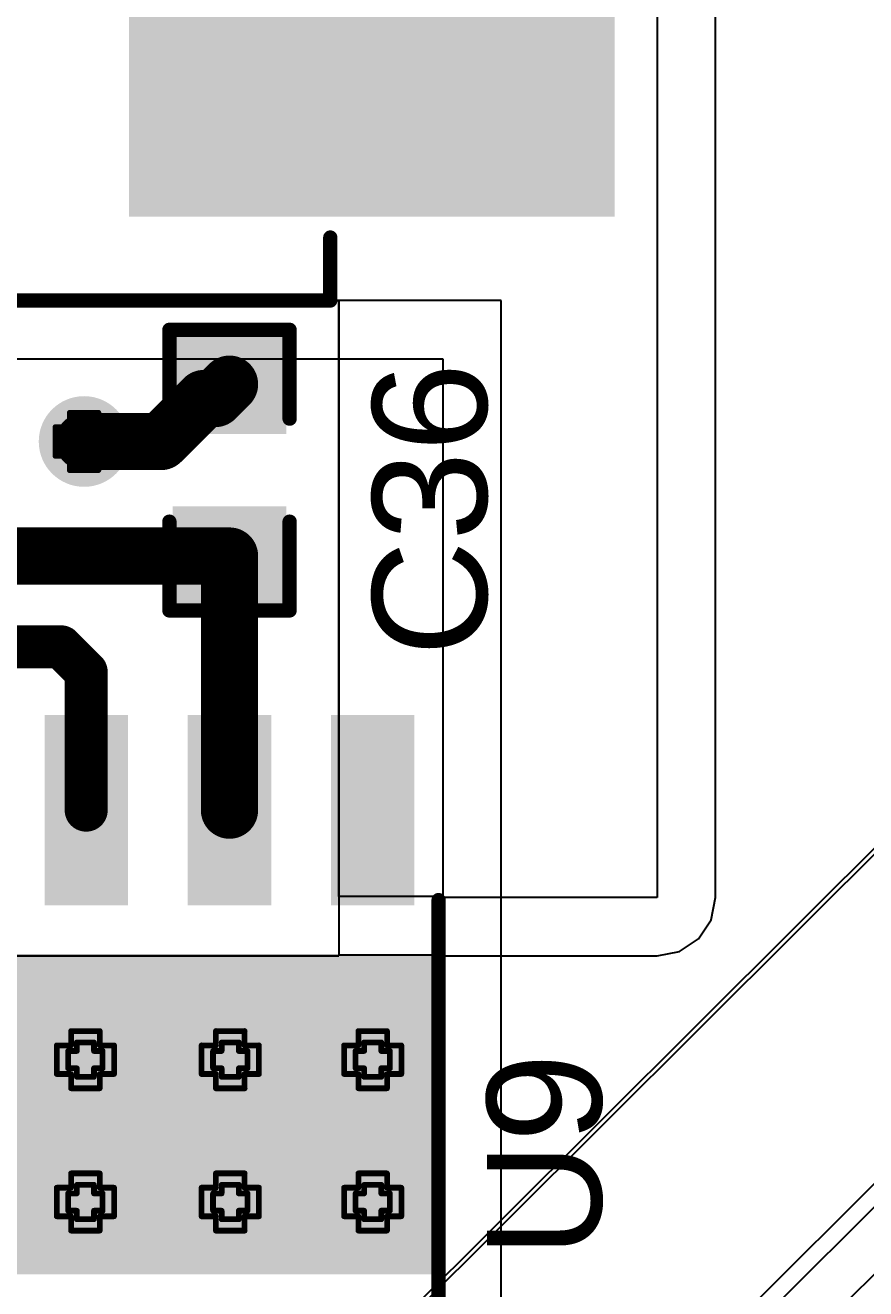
# Model space of a CAD drawing. Header units: inches. Extents: x -5 to 5258, y -4 to 5281.
# Drawn here: x 33.5 to 40.95, y 76.6 to 87.81 of the extents above; entities that cross this region are included whole.
import ezdxf

# ---------------------------------------------------------------- set-up
doc = ezdxf.new("R2010")
doc.units = ezdxf.units.IN
for name, color, linetype in [('Bottom Layer', 5, 'Continuous'), ('Bottom Solder', 6, 'Continuous'), ('Drill Drawing', 1, 'Continuous'), ('Top Layer', 1, 'Continuous'), ('Top Overlay', 2, 'Continuous'), ('Top Paste', 8, 'Continuous'), ('Top Solder', 216, 'Continuous'), ('Via Holes', 16, 'Continuous')]:
    doc.layers.add(name, color=color, linetype=linetype)
doc.styles.add('Arial', font='', dxfattribs={"height": 0.2})
doc.styles.get('Arial').set_extended_font_data('Arial')

# ---------------------------------------------------------------- blocks, each defined once
blk = doc.blocks.new('8_SO_P____P___6')
at = {"layer": 'Top Layer'}
for points in [[(-3.475, 2.205), (-1.925, 2.205), (-1.925, 1.605), (-3.475, 1.605)], [(1.925, 2.205), (3.475, 2.205), (3.475, 1.605), (1.925, 1.605)], [(-1.144, 1.144), (1.144, 1.144), (1.144, -1.144), (-1.144, -1.144)], [(-3.475, 0.935), (-1.925, 0.935), (-1.925, 0.335), (-3.475, 0.335)], [(1.925, 0.935), (3.475, 0.935), (3.475, 0.335), (1.925, 0.335)], [(-3.475, -0.335), (-1.925, -0.335), (-1.925, -0.935), (-3.475, -0.935)], [(1.925, -0.335), (3.475, -0.335), (3.475, -0.935), (1.925, -0.935)], [(-3.475, -1.605), (-1.925, -1.605), (-1.925, -2.205), (-3.475, -2.205)], [(1.925, -1.605), (3.475, -1.605), (3.475, -2.205), (1.925, -2.205)]]:
    blk.add_hatch(color=1, dxfattribs=at).paths.add_polyline_path(points)
at = {"layer": 'Top Paste'}
for points in [[(-3.475, 2.205), (-1.925, 2.205), (-1.925, 1.605), (-3.475, 1.605)], [(1.925, 2.205), (3.475, 2.205), (3.475, 1.605), (1.925, 1.605)], [(-1.144, 1.144), (1.144, 1.144), (1.144, -1.144), (-1.144, -1.144)], [(-3.475, 0.935), (-1.925, 0.935), (-1.925, 0.335), (-3.475, 0.335)], [(1.925, 0.935), (3.475, 0.935), (3.475, 0.335), (1.925, 0.335)], [(-3.475, -0.335), (-1.925, -0.335), (-1.925, -0.935), (-3.475, -0.935)], [(1.925, -0.335), (3.475, -0.335), (3.475, -0.935), (1.925, -0.935)], [(-3.475, -1.605), (-1.925, -1.605), (-1.925, -2.205), (-3.475, -2.205)], [(1.925, -1.605), (3.475, -1.605), (3.475, -2.205), (1.925, -2.205)]]:
    blk.add_hatch(color=8, dxfattribs=at).paths.add_polyline_path(points)
at = {"layer": 'Top Solder'}
for points in [[(-3.545, 2.275), (-1.855, 2.275), (-1.855, 1.535), (-3.545, 1.535)], [(1.855, 2.275), (3.545, 2.275), (3.545, 1.535), (1.855, 1.535)], [(-1.214, 1.214), (1.214, 1.214), (1.214, -1.214), (-1.214, -1.214)], [(-3.545, 1.005), (-1.855, 1.005), (-1.855, 0.265), (-3.545, 0.265)], [(1.855, 1.005), (3.545, 1.005), (3.545, 0.265), (1.855, 0.265)], [(-3.545, -0.265), (-1.855, -0.265), (-1.855, -1.005), (-3.545, -1.005)], [(1.855, -0.265), (3.545, -0.265), (3.545, -1.005), (1.855, -1.005)], [(-3.545, -1.535), (-1.855, -1.535), (-1.855, -2.275), (-3.545, -2.275)], [(1.855, -1.535), (3.545, -1.535), (3.545, -2.275), (1.855, -2.275)]]:
    blk.add_hatch(color=216, dxfattribs=at).paths.add_polyline_path(points)
at = {"layer": 'Top Overlay', "const_width": 0.127}
for points in [[(-1.603, 2.489), (1.902, 2.489)], [(-3.763, 2.045), (-3.636, 1.918)], [(-3.763, 2.045), (-3.763, 1.791)], [(-3.636, 1.918), (-3.763, 1.791)], [(-1.603, -2.489), (1.902, -2.489)]]:
    blk.add_lwpolyline(points, dxfattribs=at)
at = {"layer": 'Top Overlay', "const_width": 0.0635}
for points in [[(-1.635, 2.489, 1), (-1.571, 2.489, 1)], [(1.87, 2.489, 1), (1.934, 2.489, 1)], [(-3.795, 2.045, 1), (-3.732, 2.045, 1)], [(-3.795, 2.045, 1), (-3.732, 2.045, 1)], [(-3.668, 1.918, 1), (-3.605, 1.918, 1)], [(-3.668, 1.918, 1), (-3.605, 1.918, 1)], [(-3.795, 1.791, 1), (-3.732, 1.791, 1)], [(-3.795, 1.791, 1), (-3.732, 1.791, 1)], [(-1.635, -2.489, 1), (-1.571, -2.489, 1)], [(1.87, -2.489, 1), (1.934, -2.489, 1)]]:
    blk.add_lwpolyline(points, format="xyb", close=True, dxfattribs=at)
blk = doc.blocks.new('28_UFQFPN__4_4__9')
at = {"layer": 'Top Solder'}
for p in [(-1.739, 1.711), (-1.589, -1.289), (-1.289, 2.211), (-1.289, -1.589), (1.711, 2.211)]:
    blk.add_line(p, (5248.373, 5235.421), dxfattribs=at)
blk = doc.blocks.new('SMC_119')
at = {"layer": 'Top Layer'}
blk.add_hatch(color=1, dxfattribs=at).paths.add_polyline_path([(1.9, 2.15), (6, 2.15), (6, -2.15), (1.9, -2.15)])
at = {"layer": 'Top Paste'}
blk.add_hatch(color=8, dxfattribs=at).paths.add_polyline_path([(1.9, 2.15), (6, 2.15), (6, -2.15), (1.9, -2.15)])
at = {"layer": 'Top Solder'}
blk.add_hatch(color=216, dxfattribs=at).paths.add_polyline_path([(1.798, 2.252), (6.102, 2.252), (6.102, -2.252), (1.798, -2.252)])
at = {"layer": 'Top Overlay', "const_width": 0.127}
for points in [[(3.581, -2.438), (3.581, -2.997)], [(-3.556, -2.997), (3.581, -2.997)]]:
    blk.add_lwpolyline(points, dxfattribs=at)
at = {"layer": 'Top Overlay', "const_width": 0.0635}
for points in [[(3.55, -2.438, 1), (3.613, -2.438, 1)], [(3.55, -2.997, 1), (3.613, -2.997, 1)], [(3.55, -2.997, 1), (3.613, -2.997, 1)]]:
    blk.add_lwpolyline(points, format="xyb", close=True, dxfattribs=at)
blk = doc.blocks.new('C___0603_134')
at = {"layer": 'Top Layer'}
for points in [[(-0.381, 0.445), (-0.381, -0.445), (-1.143, -0.445), (-1.143, 0.445)], [(1.143, 0.445), (1.143, -0.445), (0.381, -0.445), (0.381, 0.445)]]:
    blk.add_hatch(color=1, dxfattribs=at).paths.add_polyline_path(points)
at = {"layer": 'Top Paste'}
for points in [[(-0.381, 0.445), (-0.381, -0.445), (-1.143, -0.445), (-1.143, 0.445)], [(1.143, 0.445), (1.143, -0.445), (0.381, -0.445), (0.381, 0.445)]]:
    blk.add_hatch(color=8, dxfattribs=at).paths.add_polyline_path(points)
at = {"layer": 'Top Solder'}
for points in [[(-0.321, 0.504), (-0.321, -0.504), (-1.203, -0.504), (-1.203, 0.504)], [(1.203, 0.504), (1.203, -0.504), (0.321, -0.504), (0.321, 0.504)]]:
    blk.add_hatch(color=216, dxfattribs=at).paths.add_polyline_path(points)
at = {"layer": 'Top Overlay', "const_width": 0.127}
for points in [[(-0.457, 0.533), (-1.245, 0.533)], [(-1.245, -0.533), (-1.245, 0.533)], [(1.245, 0.533), (0.457, 0.533)], [(1.245, -0.533), (1.245, 0.533)], [(-0.457, -0.533), (-1.245, -0.533)], [(1.245, -0.533), (0.457, -0.533)]]:
    blk.add_lwpolyline(points, dxfattribs=at)
at = {"layer": 'Top Overlay', "const_width": 0.0635}
for points in [[(-1.276, 0.533, 1), (-1.213, 0.533, 1)], [(-1.276, 0.533, 1), (-1.213, 0.533, 1)], [(-0.489, 0.533, 1), (-0.425, 0.533, 1)], [(0.425, 0.533, 1), (0.489, 0.533, 1)], [(1.213, 0.533, 1), (1.276, 0.533, 1)], [(1.213, 0.533, 1), (1.276, 0.533, 1)], [(-1.276, -0.533, 1), (-1.213, -0.533, 1)], [(-1.276, -0.533, 1), (-1.213, -0.533, 1)], [(-0.489, -0.533, 1), (-0.425, -0.533, 1)], [(0.425, -0.533, 1), (0.489, -0.533, 1)], [(1.213, -0.533, 1), (1.276, -0.533, 1)], [(1.213, -0.533, 1), (1.276, -0.533, 1)]]:
    blk.add_lwpolyline(points, format="xyb", close=True, dxfattribs=at)

msp = doc.modelspace()

# ---------------------------------------------------------------- hatches: boundary and pattern name
at = {"layer": 'Bottom Layer'}
h = msp.add_hatch(color=5, dxfattribs=at)
edge = h.paths.add_edge_path()
edge.add_arc((34.021, 84.117), 0.3, 0, 360)
h = msp.add_hatch(color=5, dxfattribs=at)
edge = h.paths.add_edge_path()
edge.add_arc((34.033, 78.635), 0.3, 0, 360)
h = msp.add_hatch(color=5, dxfattribs=at)
edge = h.paths.add_edge_path()
edge.add_arc((35.317, 78.635), 0.3, 0, 360)
h = msp.add_hatch(color=5, dxfattribs=at)
edge = h.paths.add_edge_path()
edge.add_arc((36.58, 78.635), 0.3, 0, 360)
h = msp.add_hatch(color=5, dxfattribs=at)
edge = h.paths.add_edge_path()
edge.add_arc((34.033, 77.373), 0.3, 0, 360)
h = msp.add_hatch(color=5, dxfattribs=at)
edge = h.paths.add_edge_path()
edge.add_arc((35.317, 77.373), 0.3, 0, 360)
h = msp.add_hatch(color=5, dxfattribs=at)
edge = h.paths.add_edge_path()
edge.add_arc((36.58, 77.373), 0.3, 0, 360)
at = {"layer": 'Bottom Solder'}
h = msp.add_hatch(color=6, dxfattribs=at)
edge = h.paths.add_edge_path()
edge.add_arc((34.021, 84.117), 0.402, 0, 360)
h = msp.add_hatch(color=6, dxfattribs=at)
edge = h.paths.add_edge_path()
edge.add_arc((34.033, 78.635), 0.402, 0, 360)
h = msp.add_hatch(color=6, dxfattribs=at)
edge = h.paths.add_edge_path()
edge.add_arc((35.317, 78.635), 0.402, 0, 360)
h = msp.add_hatch(color=6, dxfattribs=at)
edge = h.paths.add_edge_path()
edge.add_arc((36.58, 78.635), 0.402, 0, 360)
h = msp.add_hatch(color=6, dxfattribs=at)
edge = h.paths.add_edge_path()
edge.add_arc((34.033, 77.373), 0.402, 0, 360)
h = msp.add_hatch(color=6, dxfattribs=at)
edge = h.paths.add_edge_path()
edge.add_arc((35.317, 77.373), 0.402, 0, 360)
h = msp.add_hatch(color=6, dxfattribs=at)
edge = h.paths.add_edge_path()
edge.add_arc((36.58, 77.373), 0.402, 0, 360)
at = {"layer": 'Top Layer'}
h = msp.add_hatch(color=1, dxfattribs=at)
edge = h.paths.add_edge_path()
edge.add_arc((34.021, 84.117), 0.3, 0, 360)
msp.add_hatch(color=1, dxfattribs=at).paths.add_polyline_path([(37.164, 79.564), (32.186, 79.564), (32.186, 76.731), (37.164, 76.731)])
h = msp.add_hatch(color=1, dxfattribs=at)
edge = h.paths.add_edge_path()
edge.add_arc((34.033, 78.635), 0.3, 0, 360)
h = msp.add_hatch(color=1, dxfattribs=at)
edge = h.paths.add_edge_path()
edge.add_arc((35.317, 78.635), 0.3, 0, 360)
h = msp.add_hatch(color=1, dxfattribs=at)
edge = h.paths.add_edge_path()
edge.add_arc((36.58, 78.635), 0.3, 0, 360)
h = msp.add_hatch(color=1, dxfattribs=at)
edge = h.paths.add_edge_path()
edge.add_arc((34.033, 77.373), 0.3, 0, 360)
h = msp.add_hatch(color=1, dxfattribs=at)
edge = h.paths.add_edge_path()
edge.add_arc((35.317, 77.373), 0.3, 0, 360)
h = msp.add_hatch(color=1, dxfattribs=at)
edge = h.paths.add_edge_path()
edge.add_arc((36.58, 77.373), 0.3, 0, 360)
at = {"layer": 'Top Solder'}
h = msp.add_hatch(color=216, dxfattribs=at)
edge = h.paths.add_edge_path()
edge.add_arc((34.021, 84.117), 0.402, 0, 360)
h = msp.add_hatch(color=216, dxfattribs=at)
edge = h.paths.add_edge_path()
edge.add_arc((34.033, 78.635), 0.402, 0, 360)
h = msp.add_hatch(color=216, dxfattribs=at)
edge = h.paths.add_edge_path()
edge.add_arc((35.317, 78.635), 0.402, 0, 360)
h = msp.add_hatch(color=216, dxfattribs=at)
edge = h.paths.add_edge_path()
edge.add_arc((36.58, 78.635), 0.402, 0, 360)
h = msp.add_hatch(color=216, dxfattribs=at)
edge = h.paths.add_edge_path()
edge.add_arc((34.033, 77.373), 0.402, 0, 360)
h = msp.add_hatch(color=216, dxfattribs=at)
edge = h.paths.add_edge_path()
edge.add_arc((35.317, 77.373), 0.402, 0, 360)
h = msp.add_hatch(color=216, dxfattribs=at)
edge = h.paths.add_edge_path()
edge.add_arc((36.58, 77.373), 0.402, 0, 360)
at = {"layer": 'Via Holes'}
h = msp.add_hatch(color=7, dxfattribs=at)
edge = h.paths.add_edge_path()
edge.add_arc((34.021, 84.117), 0.15, 0, 360)
h = msp.add_hatch(color=7, dxfattribs=at)
edge = h.paths.add_edge_path()
edge.add_arc((34.033, 78.635), 0.15, 0, 360)
h = msp.add_hatch(color=7, dxfattribs=at)
edge = h.paths.add_edge_path()
edge.add_arc((35.317, 78.635), 0.15, 0, 360)
h = msp.add_hatch(color=7, dxfattribs=at)
edge = h.paths.add_edge_path()
edge.add_arc((36.58, 78.635), 0.15, 0, 360)
h = msp.add_hatch(color=7, dxfattribs=at)
edge = h.paths.add_edge_path()
edge.add_arc((34.033, 77.373), 0.15, 0, 360)
h = msp.add_hatch(color=7, dxfattribs=at)
edge = h.paths.add_edge_path()
edge.add_arc((35.317, 77.373), 0.15, 0, 360)
h = msp.add_hatch(color=7, dxfattribs=at)
edge = h.paths.add_edge_path()
edge.add_arc((36.58, 77.373), 0.15, 0, 360)

# ---------------------------------------------------------------- linework, layer by layer
at = {"layer": 'Bottom Layer'}
for p, q in [((37.719, 85.367), (33.004, 85.367)), ((37.719, 84.849), (37.719, 85.367)), ((33.004, 84.849), (37.201, 84.849)), ((37.201, 84.849), (37.201, 76.445)), ((37.719, 76.445), (37.719, 84.849))]:
    msp.add_line(p, q, dxfattribs=at)
at = {"layer": 'Drill Drawing', "const_width": 0.0508}
for points in [[(33.894, 84.244), (33.894, 84.371)], [(33.894, 84.371), (34.148, 84.371)], [(34.148, 84.244), (34.148, 84.371)], [(33.767, 83.99), (33.767, 84.244)], [(33.767, 84.244), (33.894, 84.244)], [(33.945, 84.193), (33.945, 84.27)], [(33.945, 84.27), (34.097, 84.27)], [(34.097, 84.193), (34.097, 84.27)], [(34.148, 84.244), (34.275, 84.244)], [(34.275, 83.99), (34.275, 84.244)], [(33.869, 84.041), (33.869, 84.193)], [(33.869, 84.193), (33.945, 84.193)], [(34.097, 84.193), (34.174, 84.193)], [(34.174, 84.041), (34.174, 84.193)], [(33.869, 84.041), (33.945, 84.041)], [(33.945, 83.965), (33.945, 84.041)], [(34.097, 84.041), (34.174, 84.041)], [(34.097, 83.965), (34.097, 84.041)], [(33.767, 83.99), (33.894, 83.99)], [(33.894, 83.863), (33.894, 83.99)], [(33.945, 83.965), (34.097, 83.965)], [(34.148, 83.99), (34.275, 83.99)], [(34.148, 83.863), (34.148, 83.99)], [(33.894, 83.863), (34.148, 83.863)], [(33.906, 78.762), (33.906, 78.889)], [(33.906, 78.889), (34.16, 78.889)], [(34.16, 78.762), (34.16, 78.889)], [(35.19, 78.762), (35.19, 78.889)], [(35.19, 78.889), (35.444, 78.889)], [(35.444, 78.762), (35.444, 78.889)], [(36.453, 78.762), (36.453, 78.889)], [(36.453, 78.889), (36.707, 78.889)], [(36.707, 78.762), (36.707, 78.889)], [(33.779, 78.508), (33.779, 78.762)], [(33.779, 78.762), (33.906, 78.762)], [(33.956, 78.712), (33.956, 78.788)], [(33.956, 78.788), (34.109, 78.788)], [(34.109, 78.712), (34.109, 78.788)], [(34.16, 78.762), (34.287, 78.762)], [(34.287, 78.508), (34.287, 78.762)], [(35.063, 78.508), (35.063, 78.762)], [(35.063, 78.762), (35.19, 78.762)], [(35.241, 78.712), (35.241, 78.788)], [(35.241, 78.788), (35.393, 78.788)], [(35.393, 78.712), (35.393, 78.788)], [(35.444, 78.762), (35.571, 78.762)], [(35.571, 78.508), (35.571, 78.762)], [(36.326, 78.508), (36.326, 78.762)], [(36.326, 78.762), (36.453, 78.762)], [(36.504, 78.712), (36.504, 78.788)], [(36.504, 78.788), (36.656, 78.788)], [(36.656, 78.712), (36.656, 78.788)], [(36.707, 78.762), (36.834, 78.762)], [(36.834, 78.508), (36.834, 78.762)], [(33.88, 78.559), (33.88, 78.712)], [(33.88, 78.712), (33.956, 78.712)], [(34.109, 78.712), (34.185, 78.712)], [(34.185, 78.559), (34.185, 78.712)], [(35.164, 78.559), (35.164, 78.712)], [(35.164, 78.712), (35.241, 78.712)], [(35.393, 78.712), (35.469, 78.712)], [(35.469, 78.559), (35.469, 78.712)], [(36.427, 78.559), (36.427, 78.712)], [(36.427, 78.712), (36.504, 78.712)], [(36.656, 78.712), (36.732, 78.712)], [(36.732, 78.559), (36.732, 78.712)], [(33.88, 78.559), (33.956, 78.559)], [(33.956, 78.483), (33.956, 78.559)], [(34.109, 78.559), (34.185, 78.559)], [(34.109, 78.483), (34.109, 78.559)], [(35.164, 78.559), (35.241, 78.559)], [(35.241, 78.483), (35.241, 78.559)], [(35.393, 78.559), (35.469, 78.559)], [(35.393, 78.483), (35.393, 78.559)], [(36.427, 78.559), (36.504, 78.559)], [(36.504, 78.483), (36.504, 78.559)], [(36.656, 78.559), (36.732, 78.559)], [(36.656, 78.483), (36.656, 78.559)], [(33.779, 78.508), (33.906, 78.508)], [(33.906, 78.381), (33.906, 78.508)], [(33.956, 78.483), (34.109, 78.483)], [(34.16, 78.508), (34.287, 78.508)], [(34.16, 78.381), (34.16, 78.508)], [(35.063, 78.508), (35.19, 78.508)], [(35.19, 78.381), (35.19, 78.508)], [(35.241, 78.483), (35.393, 78.483)], [(35.444, 78.508), (35.571, 78.508)], [(35.444, 78.381), (35.444, 78.508)], [(36.326, 78.508), (36.453, 78.508)], [(36.453, 78.381), (36.453, 78.508)], [(36.504, 78.483), (36.656, 78.483)], [(36.707, 78.508), (36.834, 78.508)], [(36.707, 78.381), (36.707, 78.508)], [(33.906, 78.381), (34.16, 78.381)], [(35.19, 78.381), (35.444, 78.381)], [(36.453, 78.381), (36.707, 78.381)], [(33.906, 77.5), (33.906, 77.627)], [(33.906, 77.627), (34.16, 77.627)], [(34.16, 77.5), (34.16, 77.627)], [(35.19, 77.5), (35.19, 77.627)], [(35.19, 77.627), (35.444, 77.627)], [(35.444, 77.5), (35.444, 77.627)], [(36.453, 77.5), (36.453, 77.627)], [(36.453, 77.627), (36.707, 77.627)], [(36.707, 77.5), (36.707, 77.627)], [(33.956, 77.449), (33.956, 77.525)], [(33.956, 77.525), (34.109, 77.525)], [(34.109, 77.449), (34.109, 77.525)], [(35.241, 77.449), (35.241, 77.525)], [(35.241, 77.525), (35.393, 77.525)], [(35.393, 77.449), (35.393, 77.525)], [(36.504, 77.449), (36.504, 77.525)], [(36.504, 77.525), (36.656, 77.525)], [(36.656, 77.449), (36.656, 77.525)], [(33.779, 77.246), (33.779, 77.5)], [(33.779, 77.5), (33.906, 77.5)], [(33.88, 77.296), (33.88, 77.449)], [(33.88, 77.449), (33.956, 77.449)], [(34.109, 77.449), (34.185, 77.449)], [(34.16, 77.5), (34.287, 77.5)], [(34.185, 77.296), (34.185, 77.449)], [(34.287, 77.246), (34.287, 77.5)], [(35.063, 77.246), (35.063, 77.5)], [(35.063, 77.5), (35.19, 77.5)], [(35.164, 77.296), (35.164, 77.449)], [(35.164, 77.449), (35.241, 77.449)], [(35.393, 77.449), (35.469, 77.449)], [(35.444, 77.5), (35.571, 77.5)], [(35.469, 77.296), (35.469, 77.449)], [(35.571, 77.246), (35.571, 77.5)], [(36.326, 77.246), (36.326, 77.5)], [(36.326, 77.5), (36.453, 77.5)], [(36.427, 77.296), (36.427, 77.449)], [(36.427, 77.449), (36.504, 77.449)], [(36.656, 77.449), (36.732, 77.449)], [(36.707, 77.5), (36.834, 77.5)], [(36.732, 77.296), (36.732, 77.449)], [(36.834, 77.246), (36.834, 77.5)], [(33.88, 77.296), (33.956, 77.296)], [(33.956, 77.22), (33.956, 77.296)], [(34.109, 77.296), (34.185, 77.296)], [(34.109, 77.22), (34.109, 77.296)], [(35.164, 77.296), (35.241, 77.296)], [(35.241, 77.22), (35.241, 77.296)], [(35.393, 77.296), (35.469, 77.296)], [(35.393, 77.22), (35.393, 77.296)], [(36.427, 77.296), (36.504, 77.296)], [(36.504, 77.22), (36.504, 77.296)], [(36.656, 77.296), (36.732, 77.296)], [(36.656, 77.22), (36.656, 77.296)], [(33.779, 77.246), (33.906, 77.246)], [(33.906, 77.119), (33.906, 77.246)], [(33.956, 77.22), (34.109, 77.22)], [(34.16, 77.246), (34.287, 77.246)], [(34.16, 77.119), (34.16, 77.246)], [(35.063, 77.246), (35.19, 77.246)], [(35.19, 77.119), (35.19, 77.246)], [(35.241, 77.22), (35.393, 77.22)], [(35.444, 77.246), (35.571, 77.246)], [(35.444, 77.119), (35.444, 77.246)], [(36.326, 77.246), (36.453, 77.246)], [(36.453, 77.119), (36.453, 77.246)], [(36.504, 77.22), (36.656, 77.22)], [(36.707, 77.246), (36.834, 77.246)], [(36.707, 77.119), (36.707, 77.246)], [(33.906, 77.119), (34.16, 77.119)], [(35.19, 77.119), (35.444, 77.119)], [(36.453, 77.119), (36.707, 77.119)]]:
    msp.add_lwpolyline(points, dxfattribs=at)
at = {"layer": 'Drill Drawing', "const_width": 0.0254}
for points in [[(33.881, 84.371, 1), (33.907, 84.371, 1)], [(33.881, 84.371, 1), (33.907, 84.371, 1)], [(34.135, 84.371, 1), (34.161, 84.371, 1)], [(34.135, 84.371, 1), (34.161, 84.371, 1)], [(33.754, 84.244, 1), (33.78, 84.244, 1)], [(33.754, 84.244, 1), (33.78, 84.244, 1)], [(33.881, 84.244, 1), (33.907, 84.244, 1)], [(33.881, 84.244, 1), (33.907, 84.244, 1)], [(33.932, 84.27, 1), (33.958, 84.27, 1)], [(33.932, 84.27, 1), (33.958, 84.27, 1)], [(34.085, 84.27, 1), (34.11, 84.27, 1)], [(34.085, 84.27, 1), (34.11, 84.27, 1)], [(34.135, 84.244, 1), (34.161, 84.244, 1)], [(34.135, 84.244, 1), (34.161, 84.244, 1)], [(34.262, 84.244, 1), (34.288, 84.244, 1)], [(34.262, 84.244, 1), (34.288, 84.244, 1)], [(33.856, 84.193, 1), (33.881, 84.193, 1)], [(33.856, 84.193, 1), (33.881, 84.193, 1)], [(33.932, 84.193, 1), (33.958, 84.193, 1)], [(33.932, 84.193, 1), (33.958, 84.193, 1)], [(34.085, 84.193, 1), (34.11, 84.193, 1)], [(34.085, 84.193, 1), (34.11, 84.193, 1)], [(34.161, 84.193, 1), (34.186, 84.193, 1)], [(34.161, 84.193, 1), (34.186, 84.193, 1)], [(33.856, 84.041, 1), (33.881, 84.041, 1)], [(33.856, 84.041, 1), (33.881, 84.041, 1)], [(33.932, 84.041, 1), (33.958, 84.041, 1)], [(33.932, 84.041, 1), (33.958, 84.041, 1)], [(34.085, 84.041, 1), (34.11, 84.041, 1)], [(34.085, 84.041, 1), (34.11, 84.041, 1)], [(34.161, 84.041, 1), (34.186, 84.041, 1)], [(34.161, 84.041, 1), (34.186, 84.041, 1)], [(33.754, 83.99, 1), (33.78, 83.99, 1)], [(33.754, 83.99, 1), (33.78, 83.99, 1)], [(33.881, 83.99, 1), (33.907, 83.99, 1)], [(33.881, 83.99, 1), (33.907, 83.99, 1)], [(33.932, 83.965, 1), (33.958, 83.965, 1)], [(33.932, 83.965, 1), (33.958, 83.965, 1)], [(34.085, 83.965, 1), (34.11, 83.965, 1)], [(34.085, 83.965, 1), (34.11, 83.965, 1)], [(34.135, 83.99, 1), (34.161, 83.99, 1)], [(34.135, 83.99, 1), (34.161, 83.99, 1)], [(34.262, 83.99, 1), (34.288, 83.99, 1)], [(34.262, 83.99, 1), (34.288, 83.99, 1)], [(33.881, 83.863, 1), (33.907, 83.863, 1)], [(33.881, 83.863, 1), (33.907, 83.863, 1)], [(34.135, 83.863, 1), (34.161, 83.863, 1)], [(34.135, 83.863, 1), (34.161, 83.863, 1)], [(33.893, 78.889, 1), (33.918, 78.889, 1)], [(33.893, 78.889, 1), (33.918, 78.889, 1)], [(34.147, 78.889, 1), (34.172, 78.889, 1)], [(34.147, 78.889, 1), (34.172, 78.889, 1)], [(35.177, 78.889, 1), (35.203, 78.889, 1)], [(35.177, 78.889, 1), (35.203, 78.889, 1)], [(35.431, 78.889, 1), (35.457, 78.889, 1)], [(35.431, 78.889, 1), (35.457, 78.889, 1)], [(36.44, 78.889, 1), (36.465, 78.889, 1)], [(36.44, 78.889, 1), (36.465, 78.889, 1)], [(36.694, 78.889, 1), (36.719, 78.889, 1)], [(36.694, 78.889, 1), (36.719, 78.889, 1)], [(33.766, 78.762, 1), (33.791, 78.762, 1)], [(33.766, 78.762, 1), (33.791, 78.762, 1)], [(33.893, 78.762, 1), (33.918, 78.762, 1)], [(33.893, 78.762, 1), (33.918, 78.762, 1)], [(33.944, 78.788, 1), (33.969, 78.788, 1)], [(33.944, 78.788, 1), (33.969, 78.788, 1)], [(34.096, 78.788, 1), (34.121, 78.788, 1)], [(34.096, 78.788, 1), (34.121, 78.788, 1)], [(34.147, 78.762, 1), (34.172, 78.762, 1)], [(34.147, 78.762, 1), (34.172, 78.762, 1)], [(34.274, 78.762, 1), (34.299, 78.762, 1)], [(34.274, 78.762, 1), (34.299, 78.762, 1)], [(35.05, 78.762, 1), (35.076, 78.762, 1)], [(35.05, 78.762, 1), (35.076, 78.762, 1)], [(35.177, 78.762, 1), (35.203, 78.762, 1)], [(35.177, 78.762, 1), (35.203, 78.762, 1)], [(35.228, 78.788, 1), (35.253, 78.788, 1)], [(35.228, 78.788, 1), (35.253, 78.788, 1)], [(35.38, 78.788, 1), (35.406, 78.788, 1)], [(35.38, 78.788, 1), (35.406, 78.788, 1)], [(35.431, 78.762, 1), (35.457, 78.762, 1)], [(35.431, 78.762, 1), (35.457, 78.762, 1)], [(35.558, 78.762, 1), (35.584, 78.762, 1)], [(35.558, 78.762, 1), (35.584, 78.762, 1)], [(36.313, 78.762, 1), (36.338, 78.762, 1)], [(36.313, 78.762, 1), (36.338, 78.762, 1)], [(36.44, 78.762, 1), (36.465, 78.762, 1)], [(36.44, 78.762, 1), (36.465, 78.762, 1)], [(36.491, 78.788, 1), (36.516, 78.788, 1)], [(36.491, 78.788, 1), (36.516, 78.788, 1)], [(36.643, 78.788, 1), (36.669, 78.788, 1)], [(36.643, 78.788, 1), (36.669, 78.788, 1)], [(36.694, 78.762, 1), (36.719, 78.762, 1)], [(36.694, 78.762, 1), (36.719, 78.762, 1)], [(36.821, 78.762, 1), (36.846, 78.762, 1)], [(36.821, 78.762, 1), (36.846, 78.762, 1)], [(33.867, 78.712, 1), (33.893, 78.712, 1)], [(33.867, 78.712, 1), (33.893, 78.712, 1)], [(33.944, 78.712, 1), (33.969, 78.712, 1)], [(33.944, 78.712, 1), (33.969, 78.712, 1)], [(34.096, 78.712, 1), (34.121, 78.712, 1)], [(34.096, 78.712, 1), (34.121, 78.712, 1)], [(34.172, 78.712, 1), (34.198, 78.712, 1)], [(34.172, 78.712, 1), (34.198, 78.712, 1)], [(35.152, 78.712, 1), (35.177, 78.712, 1)], [(35.152, 78.712, 1), (35.177, 78.712, 1)], [(35.228, 78.712, 1), (35.253, 78.712, 1)], [(35.228, 78.712, 1), (35.253, 78.712, 1)], [(35.38, 78.712, 1), (35.406, 78.712, 1)], [(35.38, 78.712, 1), (35.406, 78.712, 1)], [(35.457, 78.712, 1), (35.482, 78.712, 1)], [(35.457, 78.712, 1), (35.482, 78.712, 1)], [(36.415, 78.712, 1), (36.44, 78.712, 1)], [(36.415, 78.712, 1), (36.44, 78.712, 1)], [(36.491, 78.712, 1), (36.516, 78.712, 1)], [(36.491, 78.712, 1), (36.516, 78.712, 1)], [(36.643, 78.712, 1), (36.669, 78.712, 1)], [(36.643, 78.712, 1), (36.669, 78.712, 1)], [(36.719, 78.712, 1), (36.745, 78.712, 1)], [(36.719, 78.712, 1), (36.745, 78.712, 1)], [(33.867, 78.559, 1), (33.893, 78.559, 1)], [(33.867, 78.559, 1), (33.893, 78.559, 1)], [(33.944, 78.559, 1), (33.969, 78.559, 1)], [(33.944, 78.559, 1), (33.969, 78.559, 1)], [(34.096, 78.559, 1), (34.121, 78.559, 1)], [(34.096, 78.559, 1), (34.121, 78.559, 1)], [(34.172, 78.559, 1), (34.198, 78.559, 1)], [(34.172, 78.559, 1), (34.198, 78.559, 1)], [(35.152, 78.559, 1), (35.177, 78.559, 1)], [(35.152, 78.559, 1), (35.177, 78.559, 1)], [(35.228, 78.559, 1), (35.253, 78.559, 1)], [(35.228, 78.559, 1), (35.253, 78.559, 1)], [(35.38, 78.559, 1), (35.406, 78.559, 1)], [(35.38, 78.559, 1), (35.406, 78.559, 1)], [(35.457, 78.559, 1), (35.482, 78.559, 1)], [(35.457, 78.559, 1), (35.482, 78.559, 1)], [(36.415, 78.559, 1), (36.44, 78.559, 1)], [(36.415, 78.559, 1), (36.44, 78.559, 1)], [(36.491, 78.559, 1), (36.516, 78.559, 1)], [(36.491, 78.559, 1), (36.516, 78.559, 1)], [(36.643, 78.559, 1), (36.669, 78.559, 1)], [(36.643, 78.559, 1), (36.669, 78.559, 1)], [(36.719, 78.559, 1), (36.745, 78.559, 1)], [(36.719, 78.559, 1), (36.745, 78.559, 1)], [(33.766, 78.508, 1), (33.791, 78.508, 1)], [(33.766, 78.508, 1), (33.791, 78.508, 1)], [(33.893, 78.508, 1), (33.918, 78.508, 1)], [(33.893, 78.508, 1), (33.918, 78.508, 1)], [(33.944, 78.483, 1), (33.969, 78.483, 1)], [(33.944, 78.483, 1), (33.969, 78.483, 1)], [(34.096, 78.483, 1), (34.121, 78.483, 1)], [(34.096, 78.483, 1), (34.121, 78.483, 1)], [(34.147, 78.508, 1), (34.172, 78.508, 1)], [(34.147, 78.508, 1), (34.172, 78.508, 1)], [(34.274, 78.508, 1), (34.299, 78.508, 1)], [(34.274, 78.508, 1), (34.299, 78.508, 1)], [(35.05, 78.508, 1), (35.076, 78.508, 1)], [(35.05, 78.508, 1), (35.076, 78.508, 1)], [(35.177, 78.508, 1), (35.203, 78.508, 1)], [(35.177, 78.508, 1), (35.203, 78.508, 1)], [(35.228, 78.483, 1), (35.253, 78.483, 1)], [(35.228, 78.483, 1), (35.253, 78.483, 1)], [(35.38, 78.483, 1), (35.406, 78.483, 1)], [(35.38, 78.483, 1), (35.406, 78.483, 1)], [(35.431, 78.508, 1), (35.457, 78.508, 1)], [(35.431, 78.508, 1), (35.457, 78.508, 1)], [(35.558, 78.508, 1), (35.584, 78.508, 1)], [(35.558, 78.508, 1), (35.584, 78.508, 1)], [(36.313, 78.508, 1), (36.338, 78.508, 1)], [(36.313, 78.508, 1), (36.338, 78.508, 1)], [(36.44, 78.508, 1), (36.465, 78.508, 1)], [(36.44, 78.508, 1), (36.465, 78.508, 1)], [(36.491, 78.483, 1), (36.516, 78.483, 1)], [(36.491, 78.483, 1), (36.516, 78.483, 1)], [(36.643, 78.483, 1), (36.669, 78.483, 1)], [(36.643, 78.483, 1), (36.669, 78.483, 1)], [(36.694, 78.508, 1), (36.719, 78.508, 1)], [(36.694, 78.508, 1), (36.719, 78.508, 1)], [(36.821, 78.508, 1), (36.846, 78.508, 1)], [(36.821, 78.508, 1), (36.846, 78.508, 1)], [(33.893, 78.381, 1), (33.918, 78.381, 1)], [(33.893, 78.381, 1), (33.918, 78.381, 1)], [(34.147, 78.381, 1), (34.172, 78.381, 1)], [(34.147, 78.381, 1), (34.172, 78.381, 1)], [(35.177, 78.381, 1), (35.203, 78.381, 1)], [(35.177, 78.381, 1), (35.203, 78.381, 1)], [(35.431, 78.381, 1), (35.457, 78.381, 1)], [(35.431, 78.381, 1), (35.457, 78.381, 1)], [(36.44, 78.381, 1), (36.465, 78.381, 1)], [(36.44, 78.381, 1), (36.465, 78.381, 1)], [(36.694, 78.381, 1), (36.719, 78.381, 1)], [(36.694, 78.381, 1), (36.719, 78.381, 1)], [(33.893, 77.627, 1), (33.918, 77.627, 1)], [(33.893, 77.627, 1), (33.918, 77.627, 1)], [(34.147, 77.627, 1), (34.172, 77.627, 1)], [(34.147, 77.627, 1), (34.172, 77.627, 1)], [(35.177, 77.627, 1), (35.203, 77.627, 1)], [(35.177, 77.627, 1), (35.203, 77.627, 1)], [(35.431, 77.627, 1), (35.457, 77.627, 1)], [(35.431, 77.627, 1), (35.457, 77.627, 1)], [(36.44, 77.627, 1), (36.465, 77.627, 1)], [(36.44, 77.627, 1), (36.465, 77.627, 1)], [(36.694, 77.627, 1), (36.719, 77.627, 1)], [(36.694, 77.627, 1), (36.719, 77.627, 1)], [(33.944, 77.525, 1), (33.969, 77.525, 1)], [(33.944, 77.525, 1), (33.969, 77.525, 1)], [(34.096, 77.525, 1), (34.121, 77.525, 1)], [(34.096, 77.525, 1), (34.121, 77.525, 1)], [(35.228, 77.525, 1), (35.253, 77.525, 1)], [(35.228, 77.525, 1), (35.253, 77.525, 1)], [(35.38, 77.525, 1), (35.406, 77.525, 1)], [(35.38, 77.525, 1), (35.406, 77.525, 1)], [(36.491, 77.525, 1), (36.516, 77.525, 1)], [(36.491, 77.525, 1), (36.516, 77.525, 1)], [(36.643, 77.525, 1), (36.669, 77.525, 1)], [(36.643, 77.525, 1), (36.669, 77.525, 1)], [(33.766, 77.5, 1), (33.791, 77.5, 1)], [(33.766, 77.5, 1), (33.791, 77.5, 1)], [(33.867, 77.449, 1), (33.893, 77.449, 1)], [(33.867, 77.449, 1), (33.893, 77.449, 1)], [(33.893, 77.5, 1), (33.918, 77.5, 1)], [(33.893, 77.5, 1), (33.918, 77.5, 1)], [(33.944, 77.449, 1), (33.969, 77.449, 1)], [(33.944, 77.449, 1), (33.969, 77.449, 1)], [(34.096, 77.449, 1), (34.121, 77.449, 1)], [(34.096, 77.449, 1), (34.121, 77.449, 1)], [(34.147, 77.5, 1), (34.172, 77.5, 1)], [(34.147, 77.5, 1), (34.172, 77.5, 1)], [(34.172, 77.449, 1), (34.198, 77.449, 1)], [(34.172, 77.449, 1), (34.198, 77.449, 1)], [(34.274, 77.5, 1), (34.299, 77.5, 1)], [(34.274, 77.5, 1), (34.299, 77.5, 1)], [(35.05, 77.5, 1), (35.076, 77.5, 1)], [(35.05, 77.5, 1), (35.076, 77.5, 1)], [(35.152, 77.449, 1), (35.177, 77.449, 1)], [(35.152, 77.449, 1), (35.177, 77.449, 1)], [(35.177, 77.5, 1), (35.203, 77.5, 1)], [(35.177, 77.5, 1), (35.203, 77.5, 1)], [(35.228, 77.449, 1), (35.253, 77.449, 1)], [(35.228, 77.449, 1), (35.253, 77.449, 1)], [(35.38, 77.449, 1), (35.406, 77.449, 1)], [(35.38, 77.449, 1), (35.406, 77.449, 1)], [(35.431, 77.5, 1), (35.457, 77.5, 1)], [(35.431, 77.5, 1), (35.457, 77.5, 1)], [(35.457, 77.449, 1), (35.482, 77.449, 1)], [(35.457, 77.449, 1), (35.482, 77.449, 1)], [(35.558, 77.5, 1), (35.584, 77.5, 1)], [(35.558, 77.5, 1), (35.584, 77.5, 1)], [(36.313, 77.5, 1), (36.338, 77.5, 1)], [(36.313, 77.5, 1), (36.338, 77.5, 1)], [(36.415, 77.449, 1), (36.44, 77.449, 1)], [(36.415, 77.449, 1), (36.44, 77.449, 1)], [(36.44, 77.5, 1), (36.465, 77.5, 1)], [(36.44, 77.5, 1), (36.465, 77.5, 1)], [(36.491, 77.449, 1), (36.516, 77.449, 1)], [(36.491, 77.449, 1), (36.516, 77.449, 1)], [(36.643, 77.449, 1), (36.669, 77.449, 1)], [(36.643, 77.449, 1), (36.669, 77.449, 1)], [(36.694, 77.5, 1), (36.719, 77.5, 1)], [(36.694, 77.5, 1), (36.719, 77.5, 1)], [(36.719, 77.449, 1), (36.745, 77.449, 1)], [(36.719, 77.449, 1), (36.745, 77.449, 1)], [(36.821, 77.5, 1), (36.846, 77.5, 1)], [(36.821, 77.5, 1), (36.846, 77.5, 1)], [(33.867, 77.296, 1), (33.893, 77.296, 1)], [(33.867, 77.296, 1), (33.893, 77.296, 1)], [(33.944, 77.296, 1), (33.969, 77.296, 1)], [(33.944, 77.296, 1), (33.969, 77.296, 1)], [(34.096, 77.296, 1), (34.121, 77.296, 1)], [(34.096, 77.296, 1), (34.121, 77.296, 1)], [(34.172, 77.296, 1), (34.198, 77.296, 1)], [(34.172, 77.296, 1), (34.198, 77.296, 1)], [(35.152, 77.296, 1), (35.177, 77.296, 1)], [(35.152, 77.296, 1), (35.177, 77.296, 1)], [(35.228, 77.296, 1), (35.253, 77.296, 1)], [(35.228, 77.296, 1), (35.253, 77.296, 1)], [(35.38, 77.296, 1), (35.406, 77.296, 1)], [(35.38, 77.296, 1), (35.406, 77.296, 1)], [(35.457, 77.296, 1), (35.482, 77.296, 1)], [(35.457, 77.296, 1), (35.482, 77.296, 1)], [(36.415, 77.296, 1), (36.44, 77.296, 1)], [(36.415, 77.296, 1), (36.44, 77.296, 1)], [(36.491, 77.296, 1), (36.516, 77.296, 1)], [(36.491, 77.296, 1), (36.516, 77.296, 1)], [(36.643, 77.296, 1), (36.669, 77.296, 1)], [(36.643, 77.296, 1), (36.669, 77.296, 1)], [(36.719, 77.296, 1), (36.745, 77.296, 1)], [(36.719, 77.296, 1), (36.745, 77.296, 1)], [(33.766, 77.246, 1), (33.791, 77.246, 1)], [(33.766, 77.246, 1), (33.791, 77.246, 1)], [(33.893, 77.246, 1), (33.918, 77.246, 1)], [(33.893, 77.246, 1), (33.918, 77.246, 1)], [(33.944, 77.22, 1), (33.969, 77.22, 1)], [(33.944, 77.22, 1), (33.969, 77.22, 1)], [(34.096, 77.22, 1), (34.121, 77.22, 1)], [(34.096, 77.22, 1), (34.121, 77.22, 1)], [(34.147, 77.246, 1), (34.172, 77.246, 1)], [(34.147, 77.246, 1), (34.172, 77.246, 1)], [(34.274, 77.246, 1), (34.299, 77.246, 1)], [(34.274, 77.246, 1), (34.299, 77.246, 1)], [(35.05, 77.246, 1), (35.076, 77.246, 1)], [(35.05, 77.246, 1), (35.076, 77.246, 1)], [(35.177, 77.246, 1), (35.203, 77.246, 1)], [(35.177, 77.246, 1), (35.203, 77.246, 1)], [(35.228, 77.22, 1), (35.253, 77.22, 1)], [(35.228, 77.22, 1), (35.253, 77.22, 1)], [(35.38, 77.22, 1), (35.406, 77.22, 1)], [(35.38, 77.22, 1), (35.406, 77.22, 1)], [(35.431, 77.246, 1), (35.457, 77.246, 1)], [(35.431, 77.246, 1), (35.457, 77.246, 1)], [(35.558, 77.246, 1), (35.584, 77.246, 1)], [(35.558, 77.246, 1), (35.584, 77.246, 1)], [(36.313, 77.246, 1), (36.338, 77.246, 1)], [(36.313, 77.246, 1), (36.338, 77.246, 1)], [(36.44, 77.246, 1), (36.465, 77.246, 1)], [(36.44, 77.246, 1), (36.465, 77.246, 1)], [(36.491, 77.22, 1), (36.516, 77.22, 1)], [(36.491, 77.22, 1), (36.516, 77.22, 1)], [(36.643, 77.22, 1), (36.669, 77.22, 1)], [(36.643, 77.22, 1), (36.669, 77.22, 1)], [(36.694, 77.246, 1), (36.719, 77.246, 1)], [(36.694, 77.246, 1), (36.719, 77.246, 1)], [(36.821, 77.246, 1), (36.846, 77.246, 1)], [(36.821, 77.246, 1), (36.846, 77.246, 1)], [(33.893, 77.119, 1), (33.918, 77.119, 1)], [(33.893, 77.119, 1), (33.918, 77.119, 1)], [(34.147, 77.119, 1), (34.172, 77.119, 1)], [(34.147, 77.119, 1), (34.172, 77.119, 1)], [(35.177, 77.119, 1), (35.203, 77.119, 1)], [(35.177, 77.119, 1), (35.203, 77.119, 1)], [(35.431, 77.119, 1), (35.457, 77.119, 1)], [(35.431, 77.119, 1), (35.457, 77.119, 1)], [(36.44, 77.119, 1), (36.465, 77.119, 1)], [(36.44, 77.119, 1), (36.465, 77.119, 1)], [(36.694, 77.119, 1), (36.719, 77.119, 1)], [(36.694, 77.119, 1), (36.719, 77.119, 1)]]:
    msp.add_lwpolyline(points, format="xyb", close=True, dxfattribs=at)
at = {"layer": 'Top Layer'}
for p, q in [((39.101, 102.178), (39.101, 80.073)), ((39.619, 80.073), (39.619, 102.178)), ((28.965, 85.367), (36.279, 85.367)), ((36.279, 85.367), (33.147, 85.367)), ((36.279, 85.367), (36.279, 79.555)), ((36.28, 85.367), (36.279, 85.367)), ((36.28, 80.082), (36.28, 85.367)), ((37.164, 80.082), (36.28, 80.082)), ((37.209, 80.073), (37.164, 80.082)), ((39.101, 80.073), (37.209, 80.073)), ((39.58, 79.875), (39.619, 80.073)), ((39.468, 79.706), (39.58, 79.875)), ((39.299, 79.594), (39.468, 79.706)), ((36.279, 79.555), (28.965, 79.555)), ((30.848, 79.555), (36.279, 79.555)), ((36.279, 79.563), (36.28, 79.564)), ((36.279, 79.555), (36.279, 79.563)), ((36.28, 79.564), (37.164, 79.564)), ((37.164, 79.564), (37.209, 79.555)), ((37.209, 79.555), (39.101, 79.555)), ((39.101, 79.555), (39.299, 79.594))]:
    msp.add_line(p, q, dxfattribs=at)
for points, const_width in [([(35.183, 84.498), (35.31, 84.625)], 0.508), ([(34.703, 84.117), (35.084, 84.498)], 0.508), ([(35.084, 84.498), (35.183, 84.498)], 0.508), ([(34.021, 84.117), (34.703, 84.117)], 0.508), ([(28.691, 83.101), (35.31, 83.101)], 0.508), ([(35.31, 80.848), (35.31, 83.101)], 0.508), ([(30.219, 82.296), (33.817, 82.296)], 0.381), ([(33.817, 82.296), (34.04, 82.073)], 0.381), ([(34.04, 80.848), (34.04, 82.073)], 0.381)]:
    msp.add_lwpolyline(points, dxfattribs=dict(at, const_width=const_width))
for points, const_width in [([(35.183, 84.625, 1), (35.437, 84.625, 1)], 0.254), ([(34.957, 84.498, 1), (35.211, 84.498, 1)], 0.254), ([(34.957, 84.498, 1), (35.211, 84.498, 1)], 0.254), ([(35.056, 84.498, 1), (35.31, 84.498, 1)], 0.254), ([(35.056, 84.498, 1), (35.31, 84.498, 1)], 0.254), ([(33.894, 84.117, 1), (34.148, 84.117, 1)], 0.254), ([(34.576, 84.117, 1), (34.83, 84.117, 1)], 0.254), ([(34.576, 84.117, 1), (34.83, 84.117, 1)], 0.254), ([(35.183, 83.101, 1), (35.437, 83.101, 1)], 0.254), ([(35.183, 83.101, 1), (35.437, 83.101, 1)], 0.254), ([(33.721, 82.296, 1), (33.912, 82.296, 1)], 0.191), ([(33.721, 82.296, 1), (33.912, 82.296, 1)], 0.191), ([(33.944, 82.073, 1), (34.135, 82.073, 1)], 0.191), ([(33.944, 82.073, 1), (34.135, 82.073, 1)], 0.191), ([(33.944, 80.848, 1), (34.135, 80.848, 1)], 0.191), ([(35.183, 80.848, 1), (35.437, 80.848, 1)], 0.254)]:
    msp.add_lwpolyline(points, format="xyb", close=True, dxfattribs=dict(at, const_width=const_width))

# ---------------------------------------------------------------- block references
for name, p in [('28_UFQFPN__4_4__9', (9.381, 45.468)), ('SMC_119', (32.622, 88.364))]:
    msp.add_blockref(name, p)
for name, p, rotation in [('C___0603_134', (35.31, 83.863), 270), ('8_SO_P____P___6', (34.675, 78.148), 90)]:
    msp.add_blockref(name, p, dxfattribs=dict(rotation=rotation))

# ---------------------------------------------------------------- texts
at = {"layer": 'Top Overlay', "style": 'Arial'}
for s, p in [('C36', (37.592, 82.212)), ('U9', (38.608, 76.878))]:
    msp.add_text(s, height=1.016, rotation=90, dxfattribs=at).set_placement(p)

doc.saveas('drawing.dxf')
